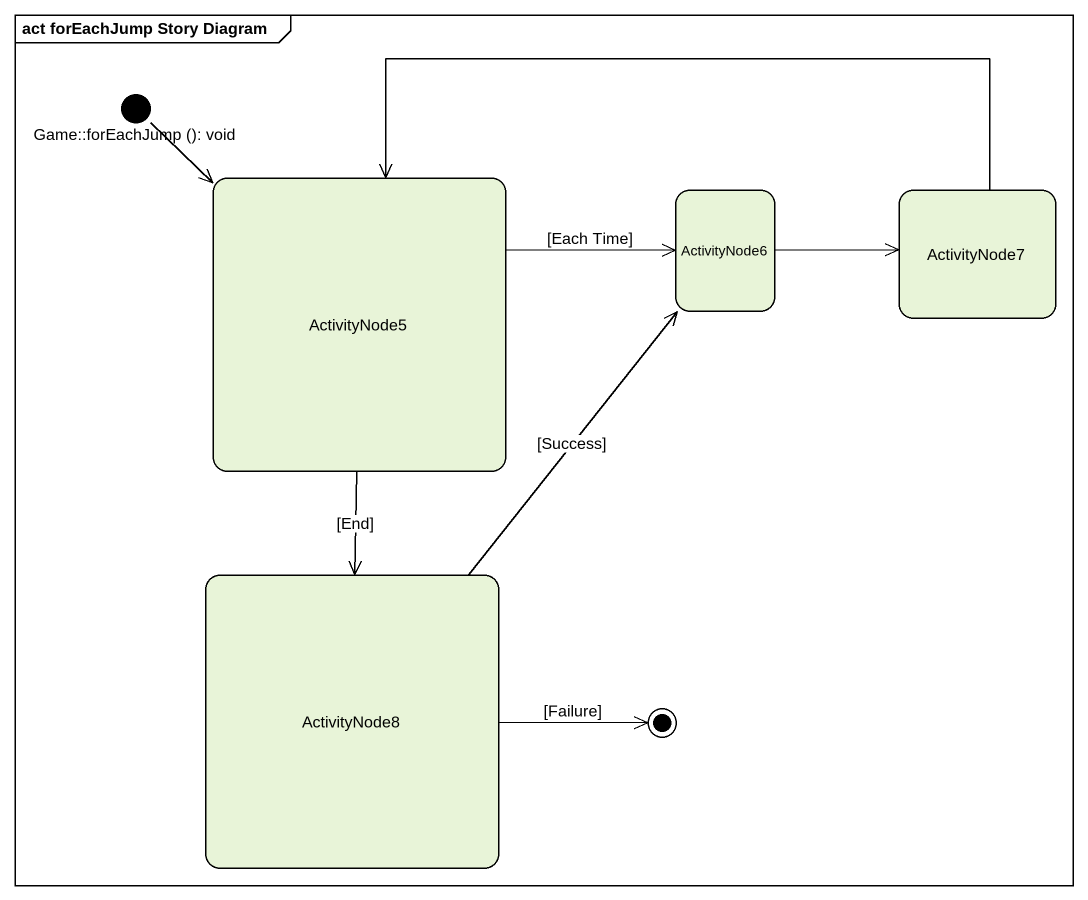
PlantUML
@startuml
mainframe act forEachJump Story Diagram
hide empty description
state "Game::forEachJump (): void" as Game_forEachJump_void <<start>>
state ActivityNode5
state ActivityNode6
state ActivityNode7
state ActivityNode8
Game_forEachJump_void --> ActivityNode5
ActivityNode5 -right-> ActivityNode6 : [Each Time]
ActivityNode5 --> ActivityNode8 : [End]
ActivityNode6 -right-> ActivityNode7
ActivityNode7 -left-> ActivityNode5
ActivityNode8 -up-> ActivityNode6 : [Success]
ActivityNode8 -right-> [*] : [Failure]
@enduml
